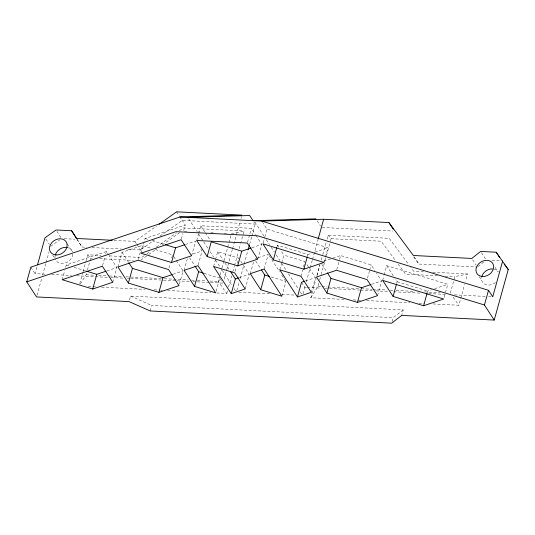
<?xml version="1.0" encoding="UTF-8"?>
<svg xmlns="http://www.w3.org/2000/svg" width="535" height="535" viewBox="0 0 535 535"><rect width="100%" height="100%" fill="white"/><g stroke="black" fill="none" stroke-linecap="round" stroke-linejoin="round"><path stroke-width="0.4" stroke-dasharray="2.67 2.01" d="M45.034 274.167L35.056 273.666L37.042 266.49M36.995 295.327L41.67 278.467M42.559 275.257L45.896 263.22M46.124 262.417L49.013 251.985M62.2 279.711L64.775 270.422M65.638 267.326L66.28 265.006L106.438 251.497L108.705 254.988M79.735 283.637L82.845 272.409M83.072 271.606L85.74 261.989M85.961 261.187L87.74 254.774L100.995 255.442M80.39 283.931L86.115 274.796L86.55 273.218M87.426 270.061L90.703 258.238L87.74 254.774M102.573 265.427L104.934 256.914M105.79 253.817L106.438 251.497M112.798 282.266L116.877 267.567L109.16 255.69M117.941 266.985L122.013 252.286L142.096 245.532L151.485 248.394M138.231 259.462L142.096 245.532M140.986 253.209L145.059 238.503L185.217 224.994L180.863 218.3M129.497 300.028L130.587 296.089L403.25 309.879L401.718 315.396M150.208 310.962L151.739 305.452L393.238 317.656L403.25 309.879M168.966 268.002L170.257 263.354M171.755 257.937L172.618 254.841L155.397 249.591M181.352 238.924L182.856 233.507M183.712 230.411L185.217 224.994M179.412 284.065L183.057 270.911L173.072 255.543M184.114 270.342L187.551 257.957M191.583 255.763L195.663 241.064L185.618 244.441M196.72 240.482L198.438 234.297M198.652 233.521L200.799 225.783L251.397 228.338L255.483 234.631M198.224 264.892L201.876 251.731M213.592 266.457L215.311 260.257M215.525 259.488L217.671 251.744L238.797 258.191L237.293 263.608M216.749 292.993L226.76 293.494L218.226 281.463L219.771 275.886M219.992 275.09L221.764 268.717M221.985 267.921L223.75 261.541M223.971 260.746L231.488 233.655L244.1 230.98L240.763 243.004M216.113 291.308L219.765 278.147L222.613 282.527M224.125 279.156L232.344 249.537M232.564 248.742L236.116 235.935M236.336 235.132L240.108 221.53M240.997 218.327L241.439 216.728M226.76 293.494L227.649 290.291M228.539 287.081L231.655 275.866M232.765 271.854L234.317 266.243M234.544 265.447L238.322 251.818M239.212 248.614L240.543 243.806M235.146 271.352L236.43 266.704M247.531 242.268L249.678 234.531M249.892 233.755L251.397 228.338M236.824 290.518L239.045 282.513M240.155 278.514L243.927 264.905M244.147 264.109L247.919 250.5M249.698 244.1L251.691 236.891M251.918 236.095L255.242 224.091L253.958 222.112M245.157 288.967L249.236 274.254L240.155 260.284M250.293 273.686L253.73 261.301M257.763 259.107L261.842 244.408L255.937 235.326M263.113 243.057L264.618 237.64M264.832 236.865L266.978 229.127L262.625 222.433M264.19 269.011L268.269 254.306L258.238 257.676M276.99 246.742L277.418 245.197L307.939 254.506L311.029 253.47M279.772 269.8L281.49 263.608M281.704 262.832L283.851 255.088L280.848 250.474M281.865 296.203L285.944 281.49L270.295 276.715M300.897 276.247L302.616 270.055M303.472 266.958L304.977 261.535L283.851 255.088M307.511 256.058L307.939 254.506M303.004 293.862L305.445 284.887M306.334 281.858L310.106 268.082M310.327 267.453L312.326 260.077M312.547 259.448L317.877 240.068M311.337 292.311L315.416 277.605L306.314 263.601M316.907 275.478L319.91 264.644M344.092 299.433L310.828 297.748L316.165 278.514M317.054 275.304L319.943 264.885M321.274 260.077L322.612 255.269M322.832 254.466L326.169 242.449M327.059 239.239L328.169 235.233L389.212 238.322L408.76 264.664M323.942 262.458L325.233 257.816M325.447 257.041L328.022 247.752L266.978 229.127M310.828 297.748L317.877 286.506L319.422 280.928M319.642 280.126L320.967 275.351M321.187 274.549L326.27 256.225M326.49 255.429L330.249 241.887M330.469 241.084L331.132 238.697L328.169 235.233M336.769 269.5L339.344 260.211M339.558 259.442L340.635 255.57L371.156 264.885L374.788 270.469M367.505 278.039L369.438 271.071M369.652 270.302L371.156 264.885M377.523 295.654L381.595 280.949L376.6 273.265M382.659 280.373L383.943 275.732M384.157 274.957L386.731 265.668L447.775 284.299L445.628 292.036M396.749 283.282L397.177 281.738L395.358 278.942M392.142 321.602L393.238 317.656M427.271 292.598L427.699 291.053L431.558 289.749M444.13 297.453L445.414 292.805M450.309 293.207L454.897 276.649L467.516 273.974L465.51 281.189M433.062 303.933L458.843 305.244L464.621 284.399M477.976 266.51L484.302 261.508M50.571 246.367L59.679 239.921M113.982 240.355L134.847 241.405L156.407 226.138M127.898 249.343L140.417 249.979L154.568 239.961M159.958 236.142L182.194 220.393L255.242 224.091M144.296 255.59L141.601 257.495L107.629 255.777M146.991 253.677L150.362 251.289M156.427 246.996L176.644 232.685M179.339 230.772L183.378 227.91L244.1 230.98M140.678 260.251L148.088 255.001M148.763 254.526L156.849 248.802M162.239 244.983L181.111 231.622M106.839 270.944L116.877 267.567M192.827 254.071L202.09 250.955L200.378 248.32M173.019 274.288L183.057 270.911M251.798 247.785L261.842 244.408M255.148 258.719L257.462 257.937M239.205 277.632L249.236 274.254M314.894 252.172L328.022 247.752M323.642 261.287L332.141 258.425M332.91 258.164L340.635 255.57M305.385 280.982L315.416 277.605M371.558 284.326L381.595 280.949M434.647 288.713L447.775 284.299M322.257 227.475L392.817 231.046M184.267 231.274L186.755 231.394M197.522 231.943L200.003 232.07M210.777 232.611L213.258 232.738M224.031 233.28L226.512 233.407M331.132 238.697L381.161 241.225L395.826 260.986M64.093 238.663L74.753 239.198M491.939 260.291L500.961 260.752M76.846 239.112L81.989 247.023L86.998 247.277M92.007 247.531L121.218 249.009M413.542 256.813L418.918 264.056L477.347 267.012M423.593 271.753L413.649 271.252L410.719 267.299M432.708 272.215L467.516 273.974M90.703 258.238L92.348 258.318M99.744 258.693L133.429 260.398M437.643 275.779L405.597 274.154L398.267 264.277M445.04 276.154L454.897 276.649M86.115 274.796L95.25 275.257M98.574 275.425L108.545 275.926M109.381 275.966L122.675 276.642M125.999 276.809L163.389 278.695M164.218 278.735L188.313 279.952M191.637 280.119L196.626 280.373M197.455 280.414L205.761 280.835M209.921 281.042L218.226 281.463M317.877 286.506L321.207 286.673M322.043 286.713L327.039 286.967M327.868 287.007L360.356 288.653M361.185 288.693L372.012 289.241M372.848 289.288L387.006 290.003M390.336 290.171L392.837 290.298M396.167 290.465L414.491 291.394M424.489 291.903L440.312 292.705M51.688 274.508L71.65 275.512M76.639 275.766L107.415 277.317M110.738 277.484L124.046 278.16M127.377 278.327L129.871 278.454M130.7 278.494L176.443 280.801M177.272 280.848L189.751 281.477M193.075 281.644L196.405 281.811M197.234 281.851L209.713 282.487M210.543 282.527L223.021 283.155M306.441 287.375L304.776 287.288L301.519 282.279M307.271 287.415L321.415 288.131M324.738 288.298L359.667 290.064M360.503 290.104L372.146 290.692M375.47 290.866L388.778 291.535M393.767 291.789L420.383 293.133M428.695 293.554L446.163 294.437M454.482 294.859L485.252 296.417M488.582 296.584L491.077 296.711M238.857 292.244L270.295 293.835M281.878 294.417L295.113 295.086M88.248 286.506L95.758 286.88M101.596 287.175L144.985 289.368M154.167 289.83L160.005 290.124M160.841 290.171L162.513 290.251M167.515 290.505L210.91 292.698M353.24 299.894L360.724 300.275M366.542 300.57L409.783 302.757M418.932 303.218L424.75 303.519M397.177 281.738L427.699 291.053M145.059 238.503L148.188 239.459M152.107 240.65L163.061 243.993M204.116 273.372L218.982 277.906M66.28 265.006L70.179 266.196M74.077 267.386L85.781 270.957M130.587 296.089L151.739 305.452M453.152 297.219L458.843 305.244M495.062 267.393L498.058 272.007M481.487 252.754L485.773 259.341M472.632 259.763L476.056 265.032M479.26 276.709L481.834 280.661M414.204 256.807L418.918 264.056M386.731 265.668L393.546 276.147M317.141 220.841L320.565 226.118M321.916 264.417L326.912 272.101M277.418 245.197L278.708 247.177M254.874 222.099L264.41 236.771M266.229 239.566L269.406 244.455M271.225 247.25L274.401 252.145M276.221 254.941L279.852 260.525M281.671 263.32L286.666 271.011M288.479 273.806L298.47 289.174M300.289 291.97L301.646 294.069M269.179 255.697L279.598 271.733M281.865 275.217L285.489 280.795M255.717 261.047L260.639 268.617M200.799 225.783L204.885 232.07M205.34 232.765L209.88 239.754M217.671 251.744L223.108 260.11M224.921 262.899L229.455 269.867M188.695 218.755L196.867 231.327M198.686 234.123L207.767 248.1M210.041 251.59L213.672 257.181M215.491 259.977L220.487 267.661M222.299 270.456L232.29 285.83M234.109 288.626L235.467 290.719M176.624 211.827L179.192 215.779M179.62 216.441L182.194 220.393M189.537 257.696L194.459 265.273M134.847 241.405L136.559 244.047M136.987 244.702L140.417 249.979M122.013 252.286L128.373 262.063M67.263 243.846L72.399 251.758A9.376 7.503 -33 0 0 68.246 247.725M56.917 231.287L61.204 237.874M45.863 239.118L49.287 244.388M52.744 255.141L54.884 258.438M30.829 267.152L35.056 273.666M77.214 239.326L81.989 247.023M72.706 254.178A9.376 7.503 -33 0 1 64.829 263.14A9.376 7.503 -33 0 1 55.312 259.1M55.018 257.529A9.376 7.503 -33 0 1 55.105 255.824M495.51 282.513A9.376 7.503 -33 0 1 485.72 284.6A9.376 7.503 -33 0 1 481.62 277.391M494.059 269.098A9.376 7.503 -33 0 1 498.252 271.907"/><path stroke-width="0.8" d="M179.994 216.963L261.755 221.095L323.648 219.256L388.905 222.56L413.348 255.489L471.776 258.445L480.631 251.437L496.212 252.219L508.25 269.506L494.226 320.07L401.718 315.396L391.707 323.173L150.208 310.962L129.062 301.606L36.547 296.932L26.75 281.851L30.829 267.152L179.994 216.963L241.887 215.123L176.624 211.827L159.102 224.232M37.49 264.899L45 237.801L56.061 229.97L71.643 230.752L76.786 238.663M92.722 289.02L112.798 282.266L102.359 266.203L62.2 279.711L92.722 289.02L96.802 274.321L106.07 271.205M128.38 283.055L117.941 266.985L138.017 260.231L168.538 269.546L178.984 285.616L158.902 292.371L128.38 283.055L132.459 268.356L128.828 262.765M158.902 292.371L162.981 277.665L172.25 274.549M171.508 262.518L191.583 255.763L181.138 239.7L140.986 253.209L171.508 262.518L175.58 247.819L184.849 244.696M194.559 286.406L184.114 270.342L198.01 265.668L215.685 292.852L194.559 286.406L198.639 271.7L194.907 265.962M207.165 256.553L196.72 240.482L247.317 243.044L257.763 259.107L237.687 265.868L207.165 256.553L211.238 241.847L241.76 251.162L251.029 248.046M237.687 265.868L241.76 251.162M231.26 293.641L213.592 266.457L234.718 272.897L245.157 288.967L231.26 293.641L235.34 278.929L230.358 271.265M248.14 249.698L249.47 244.896M260.739 289.756L250.293 273.686L264.19 269.011L281.865 296.203L260.739 289.756L264.818 275.043L261.535 269.994M273.345 259.896L262.899 243.833L323.942 262.458L303.867 269.212L273.345 259.896L276.776 247.518M303.867 269.212L307.297 256.827M297.44 296.985L279.772 269.8L300.897 276.247L311.337 292.311L297.44 296.985L301.519 282.279L304.609 281.236M318.098 239.265L323.648 219.256M326.918 293.093L316.479 277.023L336.555 270.269L367.077 279.584L377.523 295.654L357.44 302.409L326.918 293.093L330.998 278.394L327.366 272.803M357.44 302.409L361.52 287.703L370.788 284.587M393.098 296.437L382.659 280.373L443.702 298.998L423.62 305.752L393.098 296.437L396.535 284.058M423.62 305.752L427.057 293.374M494.226 320.07L484.429 304.983L488.508 290.284L261.755 221.095M502.679 260.94L492.735 296.791L488.508 290.284M26.75 281.851L175.921 231.662L257.676 235.795L484.429 304.983M235.34 278.929L238.429 277.892M187.785 217.357L249.678 215.518L253.102 220.794M253.964 220.701L315.857 218.862M112.31 240.268L76.418 238.456L71.643 230.752M330.998 278.394L361.52 287.703M165.409 244.709L175.58 247.819M264.818 275.043L269.513 276.475M198.639 271.7L203.333 273.131M132.459 268.356L162.981 277.665M86.556 271.198L96.802 274.321M504.271 264.143L508.25 269.506M496.212 252.219L497.068 253.536M497.924 254.861L499.636 257.495M388.905 222.56L393.192 229.147M55.292 254.994A9.376 7.503 -33 0 1 67.544 247.531M481.808 276.562A9.376 7.503 -33 0 1 492.621 268.904M56.048 254.948A9.376 7.503 -33 0 0 66.835 243.191A9.376 7.503 -33 0 0 51.989 242.442A9.376 7.503 -33 0 0 56.048 254.948M482.563 276.515A9.376 7.503 -33 0 0 493.35 264.751A9.376 7.503 -33 0 0 478.504 264.002A9.376 7.503 -33 0 0 482.563 276.515"/></g></svg>
